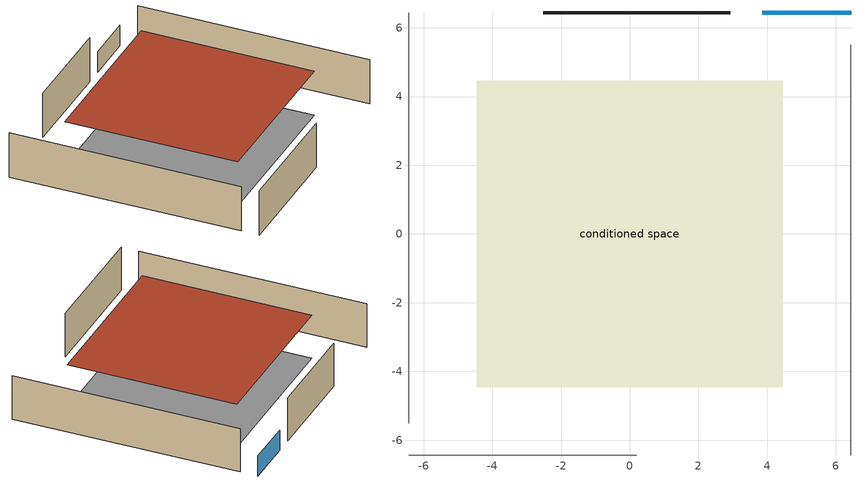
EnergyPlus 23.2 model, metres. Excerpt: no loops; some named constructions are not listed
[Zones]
conditioned space
 floor adiabatic (Floor1 construction): -4.45,-4.45 -4.45,4.45 4.45,4.45 4.45,-4.45 z0
 wall outside (AdiabaticWallConstruction): 6.44,6.44 3.85,6.44 z0:1.13
 wall outside (Wall1 construction): 2.92,6.44 -2.52,6.44 z0:2.44
 wall adiabatic (Wall2 construction): 6.44,-6.44 6.44,5.51 z0:2.44
 wall adiabatic (Wall3 construction): -6.44,-6.44 0.2,-6.44 z0:2.44
 wall adiabatic (Wall4 construction): -6.44,6.44 -6.44,-5.51 z0:2.44
 window (WindowConstruction): 6.44,6.44 3.85,6.44 z0:1.13
 roof outside (Roof1 construction): -4.45,4.45 -4.45,-4.45 4.45,-4.45 4.45,4.45 z2.44
[Schedule:Day:Interval]
exterior lighting schedule weekday12: No, 05:00, 0.434959, 06:00, 0.349858, 07:00, 0.330947, 08:00, 0.321491, 09:00, 0.312035, 10:00, 0.264757, 11:00, 0.208024, 12:00, 0.141834, 13:00, 0.113467, 15:00, 0.104012, 16:00, 0.113467, 17:00, 0.179657, 18:00, 0.349858, 19:00, 0.463325, 20:00, 0.614615, 21:00, 0.860461, 22:00, 0.99284, 23:00, 0.860461, 24:00, 0.595704
exterior lighting schedule weekend11: No, 02:00, 0.343994, 04:00, 0.336516, 05:00, 0.343994, 06:00, 0.336516, 07:00, 0.329037, 08:00, 0.306603, 09:00, 0.269212, 10:00, 0.224344, 11:00, 0.179475, 12:00, 0.11965, 13:00, 0.0897375, 15:00, 0.0822593, 16:00, 0.0897375, 17:00, 0.142084, 18:00, 0.284169, 19:00, 0.35895, 20:00, 0.448687, 21:00, 0.620684, 22:00, 0.732856, 23:00, 0.63564, 24:00, 0.441209
exterior lighting schedule weekend12: No, 02:00, 0.434959, 04:00, 0.425503, 05:00, 0.434959, 06:00, 0.425503, 07:00, 0.416047, 08:00, 0.38768, 09:00, 0.340402, 10:00, 0.283669, 11:00, 0.226935, 12:00, 0.15129, 13:00, 0.113467, 15:00, 0.104012, 16:00, 0.113467, 17:00, 0.179657, 18:00, 0.359314, 19:00, 0.45387, 20:00, 0.567337, 21:00, 0.784816, 22:00, 0.926651, 23:00, 0.803728, 24:00, 0.557882
